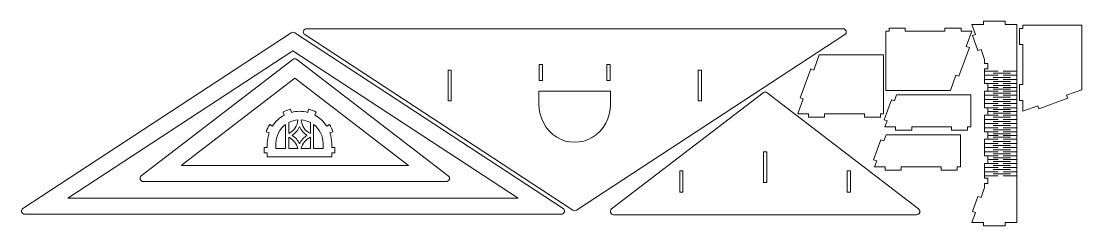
# Model space of a CAD drawing. Header units: millimetres. Extents: x -1649 to 1065, y -1734 to 2335.
# Drawn here: x -620 to 368, y 2144 to 2335 of the extents above; entities that cross this region are included whole.
import ezdxf

# ---------------------------------------------------------------- set-up
doc = ezdxf.new("R2010")
doc.units = ezdxf.units.MM
doc.header["$MEASUREMENT"] = 0
doc.layers.add('Camada 1', color=7, linetype='Continuous')

msp = doc.modelspace()

# ---------------------------------------------------------------- linework, layer by layer
at = {"layer": 'Camada 1', "color": 250, "lineweight": 20}
for points, knots in [([(307.1593, 2147.297), (307.1593, 2147.297), (307.1593, 2331.7018), (307.1593, 2331.7018), (307.1593, 2331.7018), (307.1593, 2331.7018), (296.2402, 2331.7018), (296.2402, 2331.7018), (296.2402, 2331.7018), (296.2402, 2331.7018), (296.2402, 2334.7018), (296.2402, 2334.7018), (296.2402, 2334.7018), (296.2402, 2334.7018), (276.2402, 2334.7018), (276.2402, 2334.7018), (276.2402, 2334.7018), (276.2402, 2334.7018), (276.2402, 2331.7018), (276.2402, 2331.7018), (276.2402, 2331.7018), (276.2402, 2331.7018), (265.3211, 2331.7018), (265.3211, 2331.7018), (265.3211, 2331.7018), (265.3211, 2331.7018), (268.675, 2322.487), (268.675, 2322.487), (268.675, 2322.487), (268.675, 2322.487), (265.856, 2321.4609), (265.856, 2321.4609), (265.856, 2321.4609), (265.856, 2321.4609), (270.9863, 2307.3655), (270.9863, 2307.3655), (270.9863, 2307.3655), (270.9863, 2307.3655), (273.8054, 2308.3916), (273.8054, 2308.3916), (273.8054, 2308.3916), (273.8054, 2308.3916), (277.1593, 2299.1767), (277.1593, 2299.1767), (277.1593, 2299.1767), (277.1593, 2299.1767), (277.1593, 2295.4393), (277.1593, 2295.4393), (277.1593, 2295.4393), (277.1593, 2295.4393), (280.1593, 2295.4393), (280.1593, 2295.4393), (280.1593, 2295.4393), (280.1593, 2295.4393), (280.1593, 2290.4393), (280.1593, 2290.4393), (280.1593, 2290.4393), (280.1593, 2290.4393), (277.1593, 2290.4393), (277.1593, 2290.4393), (277.1593, 2290.4393), (277.1593, 2290.4393), (277.1593, 2276.6382), (277.1593, 2276.6382), (277.1593, 2276.6382), (277.1593, 2276.6382), (280.1593, 2276.6382), (280.1593, 2276.6382), (280.1593, 2276.6382), (280.1593, 2276.6382), (280.1593, 2269.6105), (280.1593, 2269.6105), (280.1593, 2269.6105), (280.1593, 2269.6105), (277.1593, 2269.6105), (277.1593, 2269.6105), (277.1593, 2269.6105), (277.1593, 2269.6105), (277.1593, 2254.2216), (277.1593, 2254.2216), (277.1593, 2254.2216), (277.1593, 2254.2216), (280.1593, 2254.2216), (280.1593, 2254.2216), (280.1593, 2254.2216), (280.1593, 2254.2216), (280.1593, 2247.1939), (280.1593, 2247.1939), (280.1593, 2247.1939), (280.1593, 2247.1939), (277.1593, 2247.1939), (277.1593, 2247.1939), (277.1593, 2247.1939), (277.1593, 2247.1939), (277.1593, 2231.8049), (277.1593, 2231.8049), (277.1593, 2231.8049), (277.1593, 2231.8049), (280.1593, 2231.8049), (280.1593, 2231.8049), (280.1593, 2231.8049), (280.1593, 2231.8049), (280.1593, 2224.7772), (280.1593, 2224.7772), (280.1593, 2224.7772), (280.1593, 2224.7772), (277.1593, 2224.7772), (277.1593, 2224.7772), (277.1593, 2224.7772), (277.1593, 2224.7772), (277.1593, 2209.3883), (277.1593, 2209.3883), (277.1593, 2209.3883), (277.1593, 2209.3883), (280.1593, 2209.3883), (280.1593, 2209.3883), (280.1593, 2209.3883), (280.1593, 2209.3883), (280.1593, 2202.3606), (280.1593, 2202.3606), (280.1593, 2202.3606), (280.1593, 2202.3606), (277.1593, 2202.3606), (277.1593, 2202.3606), (277.1593, 2202.3606), (277.1593, 2202.3606), (277.1593, 2188.5595), (277.1593, 2188.5595), (277.1593, 2188.5595), (277.1593, 2188.5595), (280.1593, 2188.5595), (280.1593, 2188.5595), (280.1593, 2188.5595), (280.1593, 2188.5595), (280.1593, 2183.5595), (280.1593, 2183.5595), (280.1593, 2183.5595), (280.1593, 2183.5595), (277.1593, 2183.5595), (277.1593, 2183.5595), (277.1593, 2183.5595), (277.1593, 2183.5595), (277.1593, 2179.8221), (277.1593, 2179.8221), (277.1593, 2179.8221), (277.1593, 2179.8221), (273.8054, 2170.6072), (273.8054, 2170.6072), (273.8054, 2170.6072), (273.8054, 2170.6072), (270.9863, 2171.6333), (270.9863, 2171.6333), (270.9863, 2171.6333), (270.9863, 2171.6333), (265.856, 2157.5379), (265.856, 2157.5379), (265.856, 2157.5379), (265.856, 2157.5379), (268.675, 2156.5118), (268.675, 2156.5118), (268.675, 2156.5118), (268.675, 2156.5118), (265.3211, 2147.297), (265.3211, 2147.297), (265.3211, 2147.297), (265.3211, 2147.297), (276.2402, 2147.297), (276.2402, 2147.297), (276.2402, 2147.297), (276.2402, 2147.297), (276.2402, 2144.297), (276.2402, 2144.297), (276.2402, 2144.297), (276.2402, 2144.297), (296.2402, 2144.297), (296.2402, 2144.297), (296.2402, 2144.297), (296.2402, 2144.297), (296.2402, 2147.297), (296.2402, 2147.297), (296.2402, 2147.297), (296.2402, 2147.297), (307.1593, 2147.297), (307.1593, 2147.297)], [0, 0, 0, 0, 0.0212766, 0.0212766, 0.0212766, 0.0212766, 0.04255319, 0.04255319, 0.04255319, 0.04255319, 0.06382979, 0.06382979, 0.06382979, 0.06382979, 0.08510638, 0.08510638, 0.08510638, 0.08510638, 0.10638298, 0.10638298, 0.10638298, 0.10638298, 0.12765957, 0.12765957, 0.12765957, 0.12765957, 0.14893617, 0.14893617, 0.14893617, 0.14893617, 0.17021277, 0.17021277, 0.17021277, 0.17021277, 0.19148936, 0.19148936, 0.19148936, 0.19148936, 0.21276596, 0.21276596, 0.21276596, 0.21276596, 0.23404255, 0.23404255, 0.23404255, 0.23404255, 0.25531915, 0.25531915, 0.25531915, 0.25531915, 0.27659574, 0.27659574, 0.27659574, 0.27659574, 0.29787234, 0.29787234, 0.29787234, 0.29787234, 0.31914894, 0.31914894, 0.31914894, 0.31914894, 0.34042553, 0.34042553, 0.34042553, 0.34042553, 0.36170213, 0.36170213, 0.36170213, 0.36170213, 0.38297872, 0.38297872, 0.38297872, 0.38297872, 0.40425532, 0.40425532, 0.40425532, 0.40425532, 0.42553191, 0.42553191, 0.42553191, 0.42553191, 0.44680851, 0.44680851, 0.44680851, 0.44680851, 0.46808511, 0.46808511, 0.46808511, 0.46808511, 0.4893617, 0.4893617, 0.4893617, 0.4893617, 0.5106383, 0.5106383, 0.5106383, 0.5106383, 0.53191489, 0.53191489, 0.53191489, 0.53191489, 0.55319149, 0.55319149, 0.55319149, 0.55319149, 0.57446809, 0.57446809, 0.57446809, 0.57446809, 0.59574468, 0.59574468, 0.59574468, 0.59574468, 0.61702128, 0.61702128, 0.61702128, 0.61702128, 0.63829787, 0.63829787, 0.63829787, 0.63829787, 0.65957447, 0.65957447, 0.65957447, 0.65957447, 0.68085106, 0.68085106, 0.68085106, 0.68085106, 0.70212766, 0.70212766, 0.70212766, 0.70212766, 0.72340426, 0.72340426, 0.72340426, 0.72340426, 0.74468085, 0.74468085, 0.74468085, 0.74468085, 0.76595745, 0.76595745, 0.76595745, 0.76595745, 0.78723404, 0.78723404, 0.78723404, 0.78723404, 0.80851064, 0.80851064, 0.80851064, 0.80851064, 0.82978723, 0.82978723, 0.82978723, 0.82978723, 0.85106383, 0.85106383, 0.85106383, 0.85106383, 0.87234043, 0.87234043, 0.87234043, 0.87234043, 0.89361702, 0.89361702, 0.89361702, 0.89361702, 0.91489362, 0.91489362, 0.91489362, 0.91489362, 0.93617021, 0.93617021, 0.93617021, 0.93617021, 0.95744681, 0.95744681, 0.95744681, 0.95744681, 1, 1, 1, 1]), ([(-115.6149, 2160.5089), (-115.6149, 2160.5089), (-365.5447, 2323.9244), (-365.5447, 2323.9244), (-365.5447, 2323.9244), (-366.542, 2324.5766), (-367.8308, 2324.5766), (-368.828, 2323.9244), (-368.828, 2323.9244), (-368.828, 2323.9244), (-618.7578, 2160.5089), (-618.7578, 2160.5089), (-618.7578, 2160.5089), (-619.8684, 2159.7827), (-620.37, 2158.4132), (-619.9911, 2157.1415), (-619.9911, 2157.1415), (-619.6123, 2155.8697), (-618.443, 2154.998), (-617.116, 2154.998), (-617.116, 2154.998), (-617.116, 2154.998), (-117.2567, 2154.998), (-117.2567, 2154.998), (-117.2567, 2154.998), (-115.9297, 2154.998), (-114.7604, 2155.8697), (-114.3816, 2157.1414), (-114.3816, 2157.1414), (-114.0027, 2158.4132), (-114.5043, 2159.7827), (-115.6149, 2160.5089)], [0, 0, 0, 0, 0.11111111, 0.11111111, 0.11111111, 0.11111111, 0.22222222, 0.22222222, 0.22222222, 0.22222222, 0.33333333, 0.33333333, 0.33333333, 0.33333333, 0.44444444, 0.44444444, 0.44444444, 0.44444444, 0.55555556, 0.55555556, 0.55555556, 0.55555556, 0.66666667, 0.66666667, 0.66666667, 0.66666667, 0.77777778, 0.77777778, 0.77777778, 0.77777778, 1, 1, 1, 1]), ([(-356.2909, 2322.2401), (-356.2909, 2322.2401), (-106.3611, 2158.8246), (-106.3611, 2158.8246), (-106.3611, 2158.8246), (-105.3638, 2158.1724), (-104.075, 2158.1724), (-103.0778, 2158.8246), (-103.0778, 2158.8246), (-103.0778, 2158.8246), (146.852, 2322.2401), (146.852, 2322.2401), (146.852, 2322.2401), (147.9626, 2322.9663), (148.4642, 2324.3358), (148.0853, 2325.6075), (148.0853, 2325.6075), (147.7065, 2326.8793), (146.5372, 2327.751), (145.2102, 2327.751), (145.2102, 2327.751), (145.2102, 2327.751), (-354.6491, 2327.751), (-354.6491, 2327.751), (-354.6491, 2327.751), (-355.9761, 2327.751), (-357.1454, 2326.8793), (-357.5242, 2325.6076), (-357.5242, 2325.6076), (-357.9031, 2324.3358), (-357.4015, 2322.9663), (-356.2909, 2322.2401)], [0, 0, 0, 0, 0.11111111, 0.11111111, 0.11111111, 0.11111111, 0.22222222, 0.22222222, 0.22222222, 0.22222222, 0.33333333, 0.33333333, 0.33333333, 0.33333333, 0.44444444, 0.44444444, 0.44444444, 0.44444444, 0.55555556, 0.55555556, 0.55555556, 0.55555556, 0.66666667, 0.66666667, 0.66666667, 0.66666667, 0.77777778, 0.77777778, 0.77777778, 0.77777778, 1, 1, 1, 1]), ([(185.2345, 2325.3545), (185.2345, 2325.3545), (185.2345, 2270.3545), (185.2345, 2270.3545), (185.2345, 2270.3545), (185.2345, 2270.3545), (245.2161, 2270.3545), (245.2161, 2270.3545), (245.2161, 2270.3545), (245.2161, 2270.3545), (250.3464, 2284.4499), (250.3464, 2284.4499), (250.3464, 2284.4499), (250.3464, 2284.4499), (253.1655, 2283.4238), (253.1655, 2283.4238), (253.1655, 2283.4238), (253.1655, 2283.4238), (262.9233, 2310.2331), (262.9233, 2310.2331), (262.9233, 2310.2331), (262.9233, 2310.2331), (260.1042, 2311.2591), (260.1042, 2311.2591), (260.1042, 2311.2591), (260.1042, 2311.2591), (265.2345, 2325.3545), (265.2345, 2325.3545), (265.2345, 2325.3545), (265.2345, 2325.3545), (255.2345, 2325.3545), (255.2345, 2325.3545), (255.2345, 2325.3545), (255.2345, 2325.3545), (255.2345, 2328.3545), (255.2345, 2328.3545), (255.2345, 2328.3545), (255.2345, 2328.3545), (240.2345, 2328.3545), (240.2345, 2328.3545), (240.2345, 2328.3545), (240.2345, 2328.3545), (240.2345, 2325.3545), (240.2345, 2325.3545), (240.2345, 2325.3545), (240.2345, 2325.3545), (203.2345, 2325.3545), (203.2345, 2325.3545), (203.2345, 2325.3545), (203.2345, 2325.3545), (203.2345, 2328.3545), (203.2345, 2328.3545), (203.2345, 2328.3545), (203.2345, 2328.3545), (188.2345, 2328.3545), (188.2345, 2328.3545), (188.2345, 2328.3545), (188.2345, 2328.3545), (188.2345, 2325.3545), (188.2345, 2325.3545), (188.2345, 2325.3545), (188.2345, 2325.3545), (185.2345, 2325.3545), (185.2345, 2325.3545)], [0, 0, 0, 0, 0.05882353, 0.05882353, 0.05882353, 0.05882353, 0.11764706, 0.11764706, 0.11764706, 0.11764706, 0.17647059, 0.17647059, 0.17647059, 0.17647059, 0.23529412, 0.23529412, 0.23529412, 0.23529412, 0.29411765, 0.29411765, 0.29411765, 0.29411765, 0.35294118, 0.35294118, 0.35294118, 0.35294118, 0.41176471, 0.41176471, 0.41176471, 0.41176471, 0.47058824, 0.47058824, 0.47058824, 0.47058824, 0.52941176, 0.52941176, 0.52941176, 0.52941176, 0.58823529, 0.58823529, 0.58823529, 0.58823529, 0.64705882, 0.64705882, 0.64705882, 0.64705882, 0.70588235, 0.70588235, 0.70588235, 0.70588235, 0.76470588, 0.76470588, 0.76470588, 0.76470588, 0.82352941, 0.82352941, 0.82352941, 0.82352941, 0.88235294, 0.88235294, 0.88235294, 0.88235294, 1, 1, 1, 1]), ([(312.6811, 2330.8878), (312.6811, 2330.8878), (367.6811, 2330.8878), (367.6811, 2330.8878), (367.6811, 2330.8878), (367.6811, 2330.8878), (367.6811, 2270.9062), (367.6811, 2270.9062), (367.6811, 2270.9062), (367.6811, 2270.9062), (353.5857, 2265.7759), (353.5857, 2265.7759), (353.5857, 2265.7759), (353.5857, 2265.7759), (354.6118, 2262.9568), (354.6118, 2262.9568), (354.6118, 2262.9568), (354.6118, 2262.9568), (327.8025, 2253.199), (327.8025, 2253.199), (327.8025, 2253.199), (327.8025, 2253.199), (326.7765, 2256.0181), (326.7765, 2256.0181), (326.7765, 2256.0181), (326.7765, 2256.0181), (312.6811, 2250.8878), (312.6811, 2250.8878), (312.6811, 2250.8878), (312.6811, 2250.8878), (312.6811, 2260.8878), (312.6811, 2260.8878), (312.6811, 2260.8878), (312.6811, 2260.8878), (309.6811, 2260.8878), (309.6811, 2260.8878), (309.6811, 2260.8878), (309.6811, 2260.8878), (309.6811, 2275.8878), (309.6811, 2275.8878), (309.6811, 2275.8878), (309.6811, 2275.8878), (312.6811, 2275.8878), (312.6811, 2275.8878), (312.6811, 2275.8878), (312.6811, 2275.8878), (312.6811, 2312.8878), (312.6811, 2312.8878), (312.6811, 2312.8878), (312.6811, 2312.8878), (309.6811, 2312.8878), (309.6811, 2312.8878), (309.6811, 2312.8878), (309.6811, 2312.8878), (309.6811, 2327.8878), (309.6811, 2327.8878), (309.6811, 2327.8878), (309.6811, 2327.8878), (312.6811, 2327.8878), (312.6811, 2327.8878), (312.6811, 2327.8878), (312.6811, 2327.8878), (312.6811, 2330.8878), (312.6811, 2330.8878)], [0, 0, 0, 0, 0.05882353, 0.05882353, 0.05882353, 0.05882353, 0.11764706, 0.11764706, 0.11764706, 0.11764706, 0.17647059, 0.17647059, 0.17647059, 0.17647059, 0.23529412, 0.23529412, 0.23529412, 0.23529412, 0.29411765, 0.29411765, 0.29411765, 0.29411765, 0.35294118, 0.35294118, 0.35294118, 0.35294118, 0.41176471, 0.41176471, 0.41176471, 0.41176471, 0.47058824, 0.47058824, 0.47058824, 0.47058824, 0.52941176, 0.52941176, 0.52941176, 0.52941176, 0.58823529, 0.58823529, 0.58823529, 0.58823529, 0.64705882, 0.64705882, 0.64705882, 0.64705882, 0.70588235, 0.70588235, 0.70588235, 0.70588235, 0.76470588, 0.76470588, 0.76470588, 0.76470588, 0.82352941, 0.82352941, 0.82352941, 0.82352941, 0.88235294, 0.88235294, 0.88235294, 0.88235294, 1, 1, 1, 1]), ([(-367.1864, 2307.0761), (-367.1864, 2307.0761), (-157.5375, 2169.998), (-157.5375, 2169.998), (-157.5375, 2169.998), (-157.5375, 2169.998), (-576.8352, 2169.998), (-576.8352, 2169.998), (-576.8352, 2169.998), (-576.8352, 2169.998), (-367.1864, 2307.0761), (-367.1864, 2307.0761)], [0, 0, 0, 0, 0.25, 0.25, 0.25, 0.25, 0.5, 0.5, 0.5, 0.5, 1, 1, 1, 1]), ([(183.0977, 2248.3778), (183.0977, 2248.3778), (183.0977, 2303.3778), (183.0977, 2303.3778), (183.0977, 2303.3778), (183.0977, 2303.3778), (123.1161, 2303.3778), (123.1161, 2303.3778), (123.1161, 2303.3778), (123.1161, 2303.3778), (117.9858, 2289.2824), (117.9858, 2289.2824), (117.9858, 2289.2824), (117.9858, 2289.2824), (115.1667, 2290.3085), (115.1667, 2290.3085), (115.1667, 2290.3085), (115.1667, 2290.3085), (105.4089, 2263.4992), (105.4089, 2263.4992), (105.4089, 2263.4992), (105.4089, 2263.4992), (108.228, 2262.4732), (108.228, 2262.4732), (108.228, 2262.4732), (108.228, 2262.4732), (103.0977, 2248.3778), (103.0977, 2248.3778), (103.0977, 2248.3778), (103.0977, 2248.3778), (113.0977, 2248.3778), (113.0977, 2248.3778), (113.0977, 2248.3778), (113.0977, 2248.3778), (113.0977, 2245.3778), (113.0977, 2245.3778), (113.0977, 2245.3778), (113.0977, 2245.3778), (128.0977, 2245.3778), (128.0977, 2245.3778), (128.0977, 2245.3778), (128.0977, 2245.3778), (128.0977, 2248.3778), (128.0977, 2248.3778), (128.0977, 2248.3778), (128.0977, 2248.3778), (165.0977, 2248.3778), (165.0977, 2248.3778), (165.0977, 2248.3778), (165.0977, 2248.3778), (165.0977, 2245.3778), (165.0977, 2245.3778), (165.0977, 2245.3778), (165.0977, 2245.3778), (180.0977, 2245.3778), (180.0977, 2245.3778), (180.0977, 2245.3778), (180.0977, 2245.3778), (180.0977, 2248.3778), (180.0977, 2248.3778), (180.0977, 2248.3778), (180.0977, 2248.3778), (183.0977, 2248.3778), (183.0977, 2248.3778)], [0, 0, 0, 0, 0.05882353, 0.05882353, 0.05882353, 0.05882353, 0.11764706, 0.11764706, 0.11764706, 0.11764706, 0.17647059, 0.17647059, 0.17647059, 0.17647059, 0.23529412, 0.23529412, 0.23529412, 0.23529412, 0.29411765, 0.29411765, 0.29411765, 0.29411765, 0.35294118, 0.35294118, 0.35294118, 0.35294118, 0.41176471, 0.41176471, 0.41176471, 0.41176471, 0.47058824, 0.47058824, 0.47058824, 0.47058824, 0.52941176, 0.52941176, 0.52941176, 0.52941176, 0.58823529, 0.58823529, 0.58823529, 0.58823529, 0.64705882, 0.64705882, 0.64705882, 0.64705882, 0.70588235, 0.70588235, 0.70588235, 0.70588235, 0.76470588, 0.76470588, 0.76470588, 0.76470588, 0.82352941, 0.82352941, 0.82352941, 0.82352941, 0.88235294, 0.88235294, 0.88235294, 0.88235294, 1, 1, 1, 1]), ([(-367.3181, 2299.0786), (-367.3181, 2299.0786), (-508.4743, 2190.8588), (-508.4743, 2190.8588), (-508.4743, 2190.8588), (-509.4945, 2190.0767), (-509.903, 2188.7316), (-509.49, 2187.5143), (-509.49, 2187.5143), (-509.0771, 2186.297), (-507.9345, 2185.478), (-506.649, 2185.478), (-506.649, 2185.478), (-506.649, 2185.478), (-224.3366, 2185.478), (-224.3366, 2185.478), (-224.3366, 2185.478), (-223.0511, 2185.478), (-221.9085, 2186.297), (-221.4956, 2187.5143), (-221.4956, 2187.5143), (-221.0826, 2188.7316), (-221.4911, 2190.0767), (-222.5113, 2190.8588), (-222.5113, 2190.8588), (-222.5113, 2190.8588), (-363.6675, 2299.0786), (-363.6675, 2299.0786), (-363.6675, 2299.0786), (-364.7443, 2299.9042), (-366.2413, 2299.9042), (-367.3181, 2299.0786)], [0, 0, 0, 0, 0.11111111, 0.11111111, 0.11111111, 0.11111111, 0.22222222, 0.22222222, 0.22222222, 0.22222222, 0.33333333, 0.33333333, 0.33333333, 0.33333333, 0.44444444, 0.44444444, 0.44444444, 0.44444444, 0.55555556, 0.55555556, 0.55555556, 0.55555556, 0.66666667, 0.66666667, 0.66666667, 0.66666667, 0.77777778, 0.77777778, 0.77777778, 0.77777778, 1, 1, 1, 1]), ([(-137.7194, 2279.4448), (-137.7194, 2279.4448), (-137.7194, 2294.4448), (-137.7194, 2294.4448), (-137.7194, 2294.4448), (-137.7194, 2294.4448), (-134.7194, 2294.4448), (-134.7194, 2294.4448), (-134.7194, 2294.4448), (-134.7194, 2294.4448), (-134.7194, 2279.4448), (-134.7194, 2279.4448), (-134.7194, 2279.4448), (-134.7194, 2279.4448), (-137.7194, 2279.4448), (-137.7194, 2279.4448)], [0, 0, 0, 0, 0.2, 0.2, 0.2, 0.2, 0.4, 0.4, 0.4, 0.4, 0.6, 0.6, 0.6, 0.6, 1, 1, 1, 1]), ([(-74.7195, 2279.4448), (-74.7195, 2279.4448), (-74.7195, 2294.4448), (-74.7195, 2294.4448), (-74.7195, 2294.4448), (-74.7195, 2294.4448), (-71.7195, 2294.4448), (-71.7195, 2294.4448), (-71.7195, 2294.4448), (-71.7195, 2294.4448), (-71.7195, 2279.4448), (-71.7195, 2279.4448), (-71.7195, 2279.4448), (-71.7195, 2279.4448), (-74.7195, 2279.4448), (-74.7195, 2279.4448)], [0, 0, 0, 0, 0.2, 0.2, 0.2, 0.2, 0.4, 0.4, 0.4, 0.4, 0.6, 0.6, 0.6, 0.6, 1, 1, 1, 1]), ([(-219.7194, 2289.251), (-219.7194, 2289.251), (-219.7194, 2260.7212), (-219.7194, 2260.7212), (-219.7194, 2260.7212), (-219.7194, 2260.7212), (-222.7194, 2260.7212), (-222.7194, 2260.7212), (-222.7194, 2260.7212), (-222.7194, 2260.7212), (-222.7194, 2289.251), (-222.7194, 2289.251), (-222.7194, 2289.251), (-222.7194, 2289.251), (-219.7194, 2289.251), (-219.7194, 2289.251)], [0, 0, 0, 0, 0.2, 0.2, 0.2, 0.2, 0.4, 0.4, 0.4, 0.4, 0.6, 0.6, 0.6, 0.6, 1, 1, 1, 1]), ([(10.2805, 2260.7212), (10.2805, 2260.7212), (10.2805, 2289.251), (10.2805, 2289.251), (10.2805, 2289.251), (10.2805, 2289.251), (13.2805, 2289.251), (13.2805, 2289.251), (13.2805, 2289.251), (13.2805, 2289.251), (13.2805, 2260.7212), (13.2805, 2260.7212), (13.2805, 2260.7212), (13.2805, 2260.7212), (10.2805, 2260.7212), (10.2805, 2260.7212)], [0, 0, 0, 0, 0.2, 0.2, 0.2, 0.2, 0.4, 0.4, 0.4, 0.4, 0.6, 0.6, 0.6, 0.6, 1, 1, 1, 1]), ([(-259.7116, 2200.478), (-259.7116, 2200.478), (-471.274, 2200.478), (-471.274, 2200.478), (-471.274, 2200.478), (-471.274, 2200.478), (-365.4928, 2281.5769), (-365.4928, 2281.5769), (-365.4928, 2281.5769), (-365.4928, 2281.5769), (-259.7116, 2200.478), (-259.7116, 2200.478)], [0, 0, 0, 0, 0.25, 0.25, 0.25, 0.25, 0.5, 0.5, 0.5, 0.5, 1, 1, 1, 1]), ([(-121.3694, 2226.7656), (-131.6725, 2233.0958), (-138.0194, 2244.7945), (-138.0194, 2257.4549), (-138.0194, 2257.4549), (-138.0194, 2257.4549), (-138.0194, 2269.6385), (-138.0194, 2269.6385), (-138.0194, 2269.6385), (-138.0194, 2269.6385), (-71.4195, 2269.6385), (-71.4195, 2269.6385), (-71.4195, 2269.6385), (-71.4195, 2269.6385), (-71.4195, 2257.4549), (-71.4195, 2257.4549), (-71.4195, 2257.4549), (-71.4195, 2244.7945), (-77.7664, 2233.0958), (-88.0695, 2226.7656), (-88.0695, 2226.7656), (-98.3726, 2220.4354), (-111.0663, 2220.4354), (-121.3694, 2226.7656)], [0, 0, 0, 0, 0.14285714, 0.14285714, 0.14285714, 0.14285714, 0.28571429, 0.28571429, 0.28571429, 0.28571429, 0.42857143, 0.42857143, 0.42857143, 0.42857143, 0.57142857, 0.57142857, 0.57142857, 0.57142857, 0.71428571, 0.71428571, 0.71428571, 0.71428571, 1, 1, 1, 1]), ([(215.6387, 2159.9464), (215.6387, 2159.9464), (74.4825, 2268.1662), (74.4825, 2268.1662), (74.4825, 2268.1662), (73.4057, 2268.9918), (71.9087, 2268.9918), (70.8319, 2268.1662), (70.8319, 2268.1662), (70.8319, 2268.1662), (-70.3243, 2159.9464), (-70.3243, 2159.9464), (-70.3243, 2159.9464), (-71.3445, 2159.1643), (-71.753, 2157.8192), (-71.34, 2156.6019), (-71.34, 2156.6019), (-70.9271, 2155.3846), (-69.7845, 2154.5656), (-68.499, 2154.5656), (-68.499, 2154.5656), (-68.499, 2154.5656), (213.8134, 2154.5656), (213.8134, 2154.5656), (213.8134, 2154.5656), (215.0989, 2154.5656), (216.2415, 2155.3846), (216.6544, 2156.6019), (216.6544, 2156.6019), (217.0674, 2157.8192), (216.6589, 2159.1643), (215.6387, 2159.9464)], [0, 0, 0, 0, 0.11111111, 0.11111111, 0.11111111, 0.11111111, 0.22222222, 0.22222222, 0.22222222, 0.22222222, 0.33333333, 0.33333333, 0.33333333, 0.33333333, 0.44444444, 0.44444444, 0.44444444, 0.44444444, 0.55555556, 0.55555556, 0.55555556, 0.55555556, 0.66666667, 0.66666667, 0.66666667, 0.66666667, 0.77777778, 0.77777778, 0.77777778, 0.77777778, 1, 1, 1, 1]), ([(264.2774, 2266.2777), (264.2774, 2266.2777), (195.1965, 2266.2777), (195.1965, 2266.2777), (195.1965, 2266.2777), (195.1965, 2266.2777), (193.1444, 2260.6395), (193.1444, 2260.6395), (193.1444, 2260.6395), (193.1444, 2260.6395), (190.3253, 2261.6656), (190.3253, 2261.6656), (190.3253, 2261.6656), (190.3253, 2261.6656), (183.5104, 2242.9419), (183.5104, 2242.9419), (183.5104, 2242.9419), (183.5104, 2242.9419), (186.3295, 2241.9159), (186.3295, 2241.9159), (186.3295, 2241.9159), (186.3295, 2241.9159), (184.2774, 2236.2777), (184.2774, 2236.2777), (184.2774, 2236.2777), (184.2774, 2236.2777), (194.2774, 2236.2777), (194.2774, 2236.2777), (194.2774, 2236.2777), (194.2774, 2236.2777), (194.2774, 2233.2777), (194.2774, 2233.2777), (194.2774, 2233.2777), (194.2774, 2233.2777), (209.2774, 2233.2777), (209.2774, 2233.2777), (209.2774, 2233.2777), (209.2774, 2233.2777), (209.2774, 2236.2777), (209.2774, 2236.2777), (209.2774, 2236.2777), (209.2774, 2236.2777), (246.2774, 2236.2777), (246.2774, 2236.2777), (246.2774, 2236.2777), (246.2774, 2236.2777), (246.2774, 2233.2777), (246.2774, 2233.2777), (246.2774, 2233.2777), (246.2774, 2233.2777), (261.2774, 2233.2777), (261.2774, 2233.2777), (261.2774, 2233.2777), (261.2774, 2233.2777), (261.2774, 2236.2777), (261.2774, 2236.2777), (261.2774, 2236.2777), (261.2774, 2236.2777), (264.2774, 2236.2777), (264.2774, 2236.2777), (264.2774, 2236.2777), (264.2774, 2236.2777), (264.2774, 2266.2777), (264.2774, 2266.2777)], [0, 0, 0, 0, 0.05882353, 0.05882353, 0.05882353, 0.05882353, 0.11764706, 0.11764706, 0.11764706, 0.11764706, 0.17647059, 0.17647059, 0.17647059, 0.17647059, 0.23529412, 0.23529412, 0.23529412, 0.23529412, 0.29411765, 0.29411765, 0.29411765, 0.29411765, 0.35294118, 0.35294118, 0.35294118, 0.35294118, 0.41176471, 0.41176471, 0.41176471, 0.41176471, 0.47058824, 0.47058824, 0.47058824, 0.47058824, 0.52941176, 0.52941176, 0.52941176, 0.52941176, 0.58823529, 0.58823529, 0.58823529, 0.58823529, 0.64705882, 0.64705882, 0.64705882, 0.64705882, 0.70588235, 0.70588235, 0.70588235, 0.70588235, 0.76470588, 0.76470588, 0.76470588, 0.76470588, 0.82352941, 0.82352941, 0.82352941, 0.82352941, 0.88235294, 0.88235294, 0.88235294, 0.88235294, 1, 1, 1, 1]), ([(-375.1959, 2247.3271), (-379.7395, 2244.904), (-383.5829, 2241.3523), (-386.3563, 2237.0137), (-386.3563, 2237.0137), (-386.3563, 2237.0137), (-388.884, 2238.6294), (-388.884, 2238.6294), (-388.884, 2238.6294), (-390.2711, 2236.4594), (-391.3994, 2234.1345), (-392.2459, 2231.7021), (-392.2459, 2231.7021), (-392.2459, 2231.7021), (-389.4125, 2230.7161), (-389.4125, 2230.7161), (-389.4125, 2230.7161), (-390.5158, 2227.5458), (-391.0792, 2224.2128), (-391.0792, 2220.856), (-391.0792, 2220.856), (-391.0792, 2220.856), (-391.0792, 2217.1186), (-391.0792, 2217.1186), (-391.0792, 2217.1186), (-391.0792, 2217.1186), (-394.0792, 2217.1186), (-394.0792, 2217.1186), (-394.0792, 2217.1186), (-394.0792, 2217.1186), (-394.0792, 2212.1186), (-394.0792, 2212.1186), (-394.0792, 2212.1186), (-394.0792, 2212.1186), (-391.0792, 2212.1186), (-391.0792, 2212.1186), (-391.0792, 2212.1186), (-391.0792, 2212.1186), (-391.0792, 2208.3811), (-391.0792, 2208.3811), (-391.0792, 2208.3811), (-391.0792, 2208.3811), (-331.0792, 2208.3811), (-331.0792, 2208.3811), (-331.0792, 2208.3811), (-331.0792, 2208.3811), (-331.0792, 2212.1186), (-331.0792, 2212.1186), (-331.0792, 2212.1186), (-331.0792, 2212.1186), (-328.0792, 2212.1186), (-328.0792, 2212.1186), (-328.0792, 2212.1186), (-328.0792, 2212.1186), (-328.0792, 2217.1186), (-328.0792, 2217.1186), (-328.0792, 2217.1186), (-328.0792, 2217.1186), (-331.0792, 2217.1186), (-331.0792, 2217.1186), (-331.0792, 2217.1186), (-331.0792, 2217.1186), (-331.0792, 2220.856), (-331.0792, 2220.856), (-331.0792, 2220.856), (-331.0792, 2224.2128), (-331.6426, 2227.5458), (-332.7459, 2230.7161), (-332.7459, 2230.7161), (-332.7459, 2230.7161), (-329.9125, 2231.7021), (-329.9125, 2231.7021), (-329.9125, 2231.7021), (-330.759, 2234.1345), (-331.8873, 2236.4594), (-333.2744, 2238.6294), (-333.2744, 2238.6294), (-333.2744, 2238.6294), (-335.8021, 2237.0137), (-335.8021, 2237.0137), (-335.8021, 2237.0137), (-338.5755, 2241.3523), (-342.4189, 2244.904), (-346.9625, 2247.3271), (-346.9625, 2247.3271), (-346.9625, 2247.3271), (-345.5508, 2249.9742), (-345.5508, 2249.9742), (-345.5508, 2249.9742), (-347.8233, 2251.1861), (-350.2299, 2252.1278), (-352.7214, 2252.7801), (-352.7214, 2252.7801), (-352.7214, 2252.7801), (-353.4812, 2249.8779), (-353.4812, 2249.8779), (-353.4812, 2249.8779), (-358.4625, 2251.182), (-363.6957, 2251.182), (-368.6772, 2249.8779), (-368.6772, 2249.8779), (-368.6772, 2249.8779), (-369.437, 2252.7801), (-369.437, 2252.7801), (-369.437, 2252.7801), (-371.9285, 2252.1278), (-374.3351, 2251.1861), (-376.6076, 2249.9742), (-376.6076, 2249.9742), (-376.6076, 2249.9742), (-375.1959, 2247.3271), (-375.1959, 2247.3271)], [0, 0, 0, 0, 0.03448276, 0.03448276, 0.03448276, 0.03448276, 0.06896552, 0.06896552, 0.06896552, 0.06896552, 0.10344828, 0.10344828, 0.10344828, 0.10344828, 0.13793103, 0.13793103, 0.13793103, 0.13793103, 0.17241379, 0.17241379, 0.17241379, 0.17241379, 0.20689655, 0.20689655, 0.20689655, 0.20689655, 0.24137931, 0.24137931, 0.24137931, 0.24137931, 0.27586207, 0.27586207, 0.27586207, 0.27586207, 0.31034483, 0.31034483, 0.31034483, 0.31034483, 0.34482759, 0.34482759, 0.34482759, 0.34482759, 0.37931034, 0.37931034, 0.37931034, 0.37931034, 0.4137931, 0.4137931, 0.4137931, 0.4137931, 0.44827586, 0.44827586, 0.44827586, 0.44827586, 0.48275862, 0.48275862, 0.48275862, 0.48275862, 0.51724138, 0.51724138, 0.51724138, 0.51724138, 0.55172414, 0.55172414, 0.55172414, 0.55172414, 0.5862069, 0.5862069, 0.5862069, 0.5862069, 0.62068966, 0.62068966, 0.62068966, 0.62068966, 0.65517241, 0.65517241, 0.65517241, 0.65517241, 0.68965517, 0.68965517, 0.68965517, 0.68965517, 0.72413793, 0.72413793, 0.72413793, 0.72413793, 0.75862069, 0.75862069, 0.75862069, 0.75862069, 0.79310345, 0.79310345, 0.79310345, 0.79310345, 0.82758621, 0.82758621, 0.82758621, 0.82758621, 0.86206897, 0.86206897, 0.86206897, 0.86206897, 0.89655172, 0.89655172, 0.89655172, 0.89655172, 0.93103448, 0.93103448, 0.93103448, 0.93103448, 1, 1, 1, 1]), ([(-383.0792, 2220.856), (-383.0792, 2227.8299), (-379.7727, 2234.3908), (-374.1671, 2238.5395), (-374.1671, 2238.5395), (-374.1671, 2238.5395), (-374.1671, 2216.3811), (-374.1671, 2216.3811), (-374.1671, 2216.3811), (-374.1671, 2216.3811), (-383.0792, 2216.3811), (-383.0792, 2216.3811), (-383.0792, 2216.3811), (-383.0792, 2216.3811), (-383.0792, 2220.856), (-383.0792, 2220.856)], [0, 0, 0, 0, 0.2, 0.2, 0.2, 0.2, 0.4, 0.4, 0.4, 0.4, 0.6, 0.6, 0.6, 0.6, 1, 1, 1, 1]), ([(-371.1671, 2230.059), (-371.1671, 2230.059), (-371.1671, 2240.4068), (-371.1671, 2240.4068), (-371.1671, 2240.4068), (-368.5008, 2241.7826), (-365.5814, 2242.5984), (-362.5882, 2242.8042), (-362.5882, 2242.8042), (-363.0546, 2237.3592), (-366.2981, 2232.5405), (-371.1671, 2230.059)], [0, 0, 0, 0, 0.25, 0.25, 0.25, 0.25, 0.5, 0.5, 0.5, 0.5, 1, 1, 1, 1]), ([(-368.0029, 2228.4341), (-364.9415, 2230.4492), (-362.5352, 2233.3144), (-361.0792, 2236.6779), (-361.0792, 2236.6779), (-359.6232, 2233.3144), (-357.2169, 2230.4492), (-354.1555, 2228.4341), (-354.1555, 2228.4341), (-357.1288, 2226.5832), (-359.5266, 2223.9394), (-361.0792, 2220.8001), (-361.0792, 2220.8001), (-362.6318, 2223.9394), (-365.0296, 2226.5832), (-368.0029, 2228.4341)], [0, 0, 0, 0, 0.2, 0.2, 0.2, 0.2, 0.4, 0.4, 0.4, 0.4, 0.6, 0.6, 0.6, 0.6, 1, 1, 1, 1]), ([(-350.9913, 2230.059), (-355.8603, 2232.5405), (-359.1038, 2237.3592), (-359.5702, 2242.8042), (-359.5702, 2242.8042), (-356.577, 2242.5984), (-353.6576, 2241.7826), (-350.9913, 2240.4068), (-350.9913, 2240.4068), (-350.9913, 2240.4068), (-350.9913, 2230.059), (-350.9913, 2230.059)], [0, 0, 0, 0, 0.25, 0.25, 0.25, 0.25, 0.5, 0.5, 0.5, 0.5, 1, 1, 1, 1]), ([(-347.9913, 2216.3811), (-347.9913, 2216.3811), (-347.9913, 2238.5395), (-347.9913, 2238.5395), (-347.9913, 2238.5395), (-342.3857, 2234.3908), (-339.0792, 2227.8299), (-339.0792, 2220.856), (-339.0792, 2220.856), (-339.0792, 2220.856), (-339.0792, 2216.3811), (-339.0792, 2216.3811), (-339.0792, 2216.3811), (-339.0792, 2216.3811), (-347.9913, 2216.3811), (-347.9913, 2216.3811)], [0, 0, 0, 0, 0.2, 0.2, 0.2, 0.2, 0.4, 0.4, 0.4, 0.4, 0.6, 0.6, 0.6, 0.6, 1, 1, 1, 1]), ([(-371.1671, 2216.3811), (-371.1671, 2216.3811), (-371.1671, 2226.7496), (-371.1671, 2226.7496), (-371.1671, 2226.7496), (-366.9201, 2224.7344), (-363.7893, 2220.935), (-362.6232, 2216.3811), (-362.6232, 2216.3811), (-362.6232, 2216.3811), (-371.1671, 2216.3811), (-371.1671, 2216.3811)], [0, 0, 0, 0, 0.25, 0.25, 0.25, 0.25, 0.5, 0.5, 0.5, 0.5, 1, 1, 1, 1]), ([(-359.5352, 2216.3811), (-358.3691, 2220.935), (-355.2383, 2224.7344), (-350.9913, 2226.7496), (-350.9913, 2226.7496), (-350.9913, 2226.7496), (-350.9913, 2216.3811), (-350.9913, 2216.3811), (-350.9913, 2216.3811), (-350.9913, 2216.3811), (-359.5352, 2216.3811), (-359.5352, 2216.3811)], [0, 0, 0, 0, 0.25, 0.25, 0.25, 0.25, 0.5, 0.5, 0.5, 0.5, 1, 1, 1, 1]), ([(254.5407, 2229.0243), (254.5407, 2229.0243), (185.4598, 2229.0243), (185.4598, 2229.0243), (185.4598, 2229.0243), (185.4598, 2229.0243), (183.4077, 2223.3861), (183.4077, 2223.3861), (183.4077, 2223.3861), (183.4077, 2223.3861), (180.5886, 2224.4122), (180.5886, 2224.4122), (180.5886, 2224.4122), (180.5886, 2224.4122), (173.7737, 2205.6885), (173.7737, 2205.6885), (173.7737, 2205.6885), (173.7737, 2205.6885), (176.5928, 2204.6625), (176.5928, 2204.6625), (176.5928, 2204.6625), (176.5928, 2204.6625), (174.5407, 2199.0243), (174.5407, 2199.0243), (174.5407, 2199.0243), (174.5407, 2199.0243), (184.5407, 2199.0243), (184.5407, 2199.0243), (184.5407, 2199.0243), (184.5407, 2199.0243), (184.5407, 2196.0243), (184.5407, 2196.0243), (184.5407, 2196.0243), (184.5407, 2196.0243), (199.5407, 2196.0243), (199.5407, 2196.0243), (199.5407, 2196.0243), (199.5407, 2196.0243), (199.5407, 2199.0243), (199.5407, 2199.0243), (199.5407, 2199.0243), (199.5407, 2199.0243), (236.5407, 2199.0243), (236.5407, 2199.0243), (236.5407, 2199.0243), (236.5407, 2199.0243), (236.5407, 2196.0243), (236.5407, 2196.0243), (236.5407, 2196.0243), (236.5407, 2196.0243), (251.5407, 2196.0243), (251.5407, 2196.0243), (251.5407, 2196.0243), (251.5407, 2196.0243), (251.5407, 2199.0243), (251.5407, 2199.0243), (251.5407, 2199.0243), (251.5407, 2199.0243), (254.5407, 2199.0243), (254.5407, 2199.0243), (254.5407, 2199.0243), (254.5407, 2199.0243), (254.5407, 2229.0243), (254.5407, 2229.0243)], [0, 0, 0, 0, 0.05882353, 0.05882353, 0.05882353, 0.05882353, 0.11764706, 0.11764706, 0.11764706, 0.11764706, 0.17647059, 0.17647059, 0.17647059, 0.17647059, 0.23529412, 0.23529412, 0.23529412, 0.23529412, 0.29411765, 0.29411765, 0.29411765, 0.29411765, 0.35294118, 0.35294118, 0.35294118, 0.35294118, 0.41176471, 0.41176471, 0.41176471, 0.41176471, 0.47058824, 0.47058824, 0.47058824, 0.47058824, 0.52941176, 0.52941176, 0.52941176, 0.52941176, 0.58823529, 0.58823529, 0.58823529, 0.58823529, 0.64705882, 0.64705882, 0.64705882, 0.64705882, 0.70588235, 0.70588235, 0.70588235, 0.70588235, 0.76470588, 0.76470588, 0.76470588, 0.76470588, 0.82352941, 0.82352941, 0.82352941, 0.82352941, 0.88235294, 0.88235294, 0.88235294, 0.88235294, 1, 1, 1, 1]), ([(71.1572, 2213.0954), (71.1572, 2213.0954), (74.1572, 2213.0954), (74.1572, 2213.0954), (74.1572, 2213.0954), (74.1572, 2213.0954), (74.1572, 2184.5656), (74.1572, 2184.5656), (74.1572, 2184.5656), (74.1572, 2184.5656), (71.1572, 2184.5656), (71.1572, 2184.5656), (71.1572, 2184.5656), (71.1572, 2184.5656), (71.1572, 2213.0954), (71.1572, 2213.0954)], [0, 0, 0, 0, 0.2, 0.2, 0.2, 0.2, 0.4, 0.4, 0.4, 0.4, 0.6, 0.6, 0.6, 0.6, 1, 1, 1, 1]), ([(-3.8428, 2195.4909), (-3.8428, 2195.4909), (-3.8428, 2175.5656), (-3.8428, 2175.5656), (-3.8428, 2175.5656), (-3.8428, 2175.5656), (-6.8428, 2175.5656), (-6.8428, 2175.5656), (-6.8428, 2175.5656), (-6.8428, 2175.5656), (-6.8428, 2195.4909), (-6.8428, 2195.4909), (-6.8428, 2195.4909), (-6.8428, 2195.4909), (-3.8428, 2195.4909), (-3.8428, 2195.4909)], [0, 0, 0, 0, 0.2, 0.2, 0.2, 0.2, 0.4, 0.4, 0.4, 0.4, 0.6, 0.6, 0.6, 0.6, 1, 1, 1, 1]), ([(149.1572, 2195.4909), (149.1572, 2195.4909), (152.1572, 2195.4909), (152.1572, 2195.4909), (152.1572, 2195.4909), (152.1572, 2195.4909), (152.1572, 2175.5656), (152.1572, 2175.5656), (152.1572, 2175.5656), (152.1572, 2175.5656), (149.1572, 2175.5656), (149.1572, 2175.5656), (149.1572, 2175.5656), (149.1572, 2175.5656), (149.1572, 2195.4909), (149.1572, 2195.4909)], [0, 0, 0, 0, 0.2, 0.2, 0.2, 0.2, 0.4, 0.4, 0.4, 0.4, 0.6, 0.6, 0.6, 0.6, 1, 1, 1, 1])]:
    msp.add_open_spline(points, degree=3, knots=knots, dxfattribs=at)
for points in [[(277.1593, 2288.2184), (277.1593, 2288.2184), (289.7625, 2288.2184), (289.7625, 2288.2184)], [(277.1593, 2284.3582), (277.1593, 2284.3582), (289.7625, 2284.3582), (289.7625, 2284.3582)], [(284.969, 2286.2883), (284.969, 2286.2883), (301.1673, 2286.2883), (301.1673, 2286.2883)], [(284.969, 2282.4284), (284.969, 2282.4284), (301.1673, 2282.4284), (301.1673, 2282.4284)], [(294.5561, 2288.2184), (294.5561, 2288.2184), (307.1593, 2288.2184), (307.1593, 2288.2184)], [(294.5561, 2284.3582), (294.5561, 2284.3582), (307.1593, 2284.3582), (307.1593, 2284.3582)], [(277.1593, 2280.4983), (277.1593, 2280.4983), (289.7625, 2280.4983), (289.7625, 2280.4983)], [(280.1593, 2276.6382), (280.1593, 2276.6382), (289.7625, 2276.6382), (289.7625, 2276.6382)], [(280.1593, 2273.1243), (280.1593, 2273.1243), (289.7625, 2273.1243), (289.7625, 2273.1243)], [(284.969, 2278.5683), (284.969, 2278.5683), (301.1673, 2278.5683), (301.1673, 2278.5683)], [(284.969, 2274.7934), (284.969, 2274.7934), (301.1673, 2274.7934), (301.1673, 2274.7934)], [(294.5561, 2280.4983), (294.5561, 2280.4983), (307.1593, 2280.4983), (307.1593, 2280.4983)], [(294.5561, 2276.6382), (294.5561, 2276.6382), (307.1593, 2276.6382), (307.1593, 2276.6382)], [(294.5561, 2273.1243), (294.5561, 2273.1243), (307.1593, 2273.1243), (307.1593, 2273.1243)], [(277.1593, 2265.8017), (277.1593, 2265.8017), (289.7625, 2265.8017), (289.7625, 2265.8017)], [(280.1593, 2269.6619), (280.1593, 2269.6619), (289.7625, 2269.6619), (289.7625, 2269.6619)], [(284.969, 2271.4556), (284.969, 2271.4556), (301.1673, 2271.4556), (301.1673, 2271.4556)], [(284.969, 2267.7318), (284.969, 2267.7318), (301.1673, 2267.7318), (301.1673, 2267.7318)], [(284.969, 2263.8716), (284.969, 2263.8716), (301.1673, 2263.8716), (301.1673, 2263.8716)], [(294.5561, 2269.6619), (294.5561, 2269.6619), (307.1593, 2269.6619), (307.1593, 2269.6619)], [(294.5561, 2265.8017), (294.5561, 2265.8017), (307.1593, 2265.8017), (307.1593, 2265.8017)], [(277.1593, 2261.942), (277.1593, 2261.942), (289.7625, 2261.942), (289.7625, 2261.942)], [(277.1593, 2258.0818), (277.1593, 2258.0818), (289.7625, 2258.0818), (289.7625, 2258.0818)], [(280.1593, 2254.2216), (280.1593, 2254.2216), (289.7625, 2254.2216), (289.7625, 2254.2216)], [(284.969, 2260.0119), (284.969, 2260.0119), (301.1673, 2260.0119), (301.1673, 2260.0119)], [(284.969, 2256.1517), (284.969, 2256.1517), (301.1673, 2256.1517), (301.1673, 2256.1517)], [(294.5561, 2261.942), (294.5561, 2261.942), (307.1593, 2261.942), (307.1593, 2261.942)], [(294.5561, 2258.0818), (294.5561, 2258.0818), (307.1593, 2258.0818), (307.1593, 2258.0818)], [(294.5561, 2254.2216), (294.5561, 2254.2216), (307.1593, 2254.2216), (307.1593, 2254.2216)], [(277.1593, 2243.3335), (277.1593, 2243.3335), (289.7625, 2243.3335), (289.7625, 2243.3335)], [(280.1593, 2250.7077), (280.1593, 2250.7077), (289.7625, 2250.7077), (289.7625, 2250.7077)], [(280.1593, 2247.1937), (280.1593, 2247.1937), (289.7625, 2247.1937), (289.7625, 2247.1937)], [(284.969, 2252.3768), (284.969, 2252.3768), (301.1673, 2252.3768), (301.1673, 2252.3768)], [(284.969, 2249.039), (284.969, 2249.039), (301.1673, 2249.039), (301.1673, 2249.039)], [(284.969, 2245.2636), (284.969, 2245.2636), (301.1673, 2245.2636), (301.1673, 2245.2636)], [(294.5561, 2250.7077), (294.5561, 2250.7077), (307.1593, 2250.7077), (307.1593, 2250.7077)], [(294.5561, 2247.1937), (294.5561, 2247.1937), (307.1593, 2247.1937), (307.1593, 2247.1937)], [(294.5561, 2243.3335), (294.5561, 2243.3335), (307.1593, 2243.3335), (307.1593, 2243.3335)], [(277.1593, 2239.4738), (277.1593, 2239.4738), (289.7625, 2239.4738), (289.7625, 2239.4738)], [(277.1593, 2235.6136), (277.1593, 2235.6136), (289.7625, 2235.6136), (289.7625, 2235.6136)], [(284.969, 2241.4034), (284.969, 2241.4034), (301.1673, 2241.4034), (301.1673, 2241.4034)], [(284.969, 2237.5437), (284.969, 2237.5437), (301.1673, 2237.5437), (301.1673, 2237.5437)], [(284.969, 2233.6835), (284.969, 2233.6835), (301.1673, 2233.6835), (301.1673, 2233.6835)], [(294.5561, 2239.4738), (294.5561, 2239.4738), (307.1593, 2239.4738), (307.1593, 2239.4738)], [(294.5561, 2235.6136), (294.5561, 2235.6136), (307.1593, 2235.6136), (307.1593, 2235.6136)], [(280.1593, 2231.7534), (280.1593, 2231.7534), (289.7625, 2231.7534), (289.7625, 2231.7534)], [(280.1593, 2228.2911), (280.1593, 2228.2911), (289.7625, 2228.2911), (289.7625, 2228.2911)], [(280.1593, 2224.7772), (280.1593, 2224.7772), (289.7625, 2224.7772), (289.7625, 2224.7772)], [(284.969, 2229.9602), (284.969, 2229.9602), (301.1673, 2229.9602), (301.1673, 2229.9602)], [(284.969, 2226.6224), (284.969, 2226.6224), (301.1673, 2226.6224), (301.1673, 2226.6224)], [(294.5561, 2231.7534), (294.5561, 2231.7534), (307.1593, 2231.7534), (307.1593, 2231.7534)], [(294.5561, 2228.2911), (294.5561, 2228.2911), (307.1593, 2228.2911), (307.1593, 2228.2911)], [(294.5561, 2224.7772), (294.5561, 2224.7772), (307.1593, 2224.7772), (307.1593, 2224.7772)], [(277.1593, 2220.917), (277.1593, 2220.917), (289.7625, 2220.917), (289.7625, 2220.917)], [(277.1593, 2217.0573), (277.1593, 2217.0573), (289.7625, 2217.0573), (289.7625, 2217.0573)], [(284.969, 2222.8471), (284.969, 2222.8471), (301.1673, 2222.8471), (301.1673, 2222.8471)], [(284.969, 2218.9869), (284.969, 2218.9869), (301.1673, 2218.9869), (301.1673, 2218.9869)], [(284.969, 2215.1272), (284.969, 2215.1272), (301.1673, 2215.1272), (301.1673, 2215.1272)], [(294.5561, 2220.917), (294.5561, 2220.917), (307.1593, 2220.917), (307.1593, 2220.917)], [(294.5561, 2217.0573), (294.5561, 2217.0573), (307.1593, 2217.0573), (307.1593, 2217.0573)], [(277.1593, 2213.1971), (277.1593, 2213.1971), (289.7625, 2213.1971), (289.7625, 2213.1971)], [(280.1593, 2209.3369), (280.1593, 2209.3369), (289.7625, 2209.3369), (289.7625, 2209.3369)], [(280.1593, 2205.8745), (280.1593, 2205.8745), (289.7625, 2205.8745), (289.7625, 2205.8745)], [(284.969, 2211.267), (284.969, 2211.267), (301.1673, 2211.267), (301.1673, 2211.267)], [(284.969, 2207.5436), (284.969, 2207.5436), (301.1673, 2207.5436), (301.1673, 2207.5436)], [(284.969, 2204.2058), (284.969, 2204.2058), (301.1673, 2204.2058), (301.1673, 2204.2058)], [(294.5561, 2213.1971), (294.5561, 2213.1971), (307.1593, 2213.1971), (307.1593, 2213.1971)], [(294.5561, 2209.3369), (294.5561, 2209.3369), (307.1593, 2209.3369), (307.1593, 2209.3369)], [(294.5561, 2205.8745), (294.5561, 2205.8745), (307.1593, 2205.8745), (307.1593, 2205.8745)], [(277.1593, 2198.5004), (277.1593, 2198.5004), (289.7625, 2198.5004), (289.7625, 2198.5004)], [(277.1593, 2194.6407), (277.1593, 2194.6407), (289.7625, 2194.6407), (289.7625, 2194.6407)], [(280.1593, 2202.3606), (280.1593, 2202.3606), (289.7625, 2202.3606), (289.7625, 2202.3606)], [(284.969, 2200.4305), (284.969, 2200.4305), (301.1673, 2200.4305), (301.1673, 2200.4305)], [(284.969, 2196.5703), (284.969, 2196.5703), (301.1673, 2196.5703), (301.1673, 2196.5703)], [(294.5561, 2202.3606), (294.5561, 2202.3606), (307.1593, 2202.3606), (307.1593, 2202.3606)], [(294.5561, 2198.5004), (294.5561, 2198.5004), (307.1593, 2198.5004), (307.1593, 2198.5004)], [(294.5561, 2194.6407), (294.5561, 2194.6407), (307.1593, 2194.6407), (307.1593, 2194.6407)], [(277.1593, 2190.7805), (277.1593, 2190.7805), (289.7625, 2190.7805), (289.7625, 2190.7805)], [(284.969, 2192.7106), (284.969, 2192.7106), (301.1673, 2192.7106), (301.1673, 2192.7106)], [(294.5561, 2190.7805), (294.5561, 2190.7805), (307.1593, 2190.7805), (307.1593, 2190.7805)]]:
    msp.add_open_spline(points, degree=3, dxfattribs=at)

doc.saveas('drawing.dxf')
